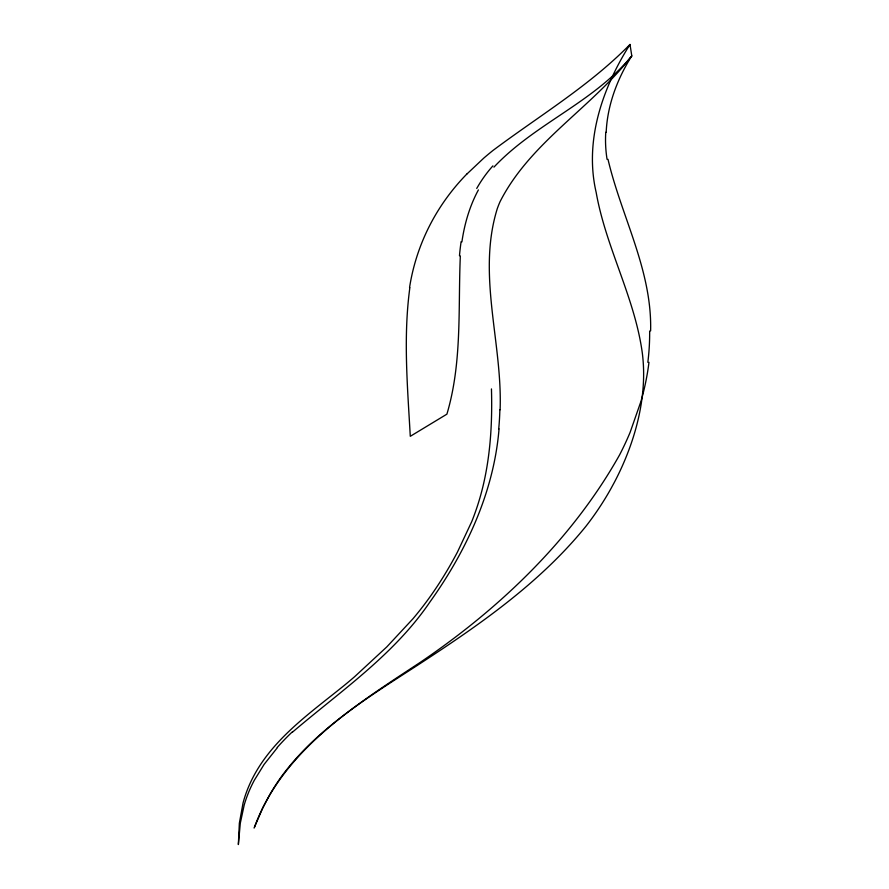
<?xml version="1.0" encoding="UTF-8"?>
<svg xmlns="http://www.w3.org/2000/svg" width="889" height="889" viewBox="0 0 889 889"><rect width="100%" height="100%" fill="white"/><g stroke="black" fill="none" stroke-linecap="round" stroke-linejoin="round"><path stroke-width="1.33" d="M500.107 409.796C502.541 342.765 476.771 274.501 497.295 208.615A142.051 119.637 43.6 0 1 500.063 201.647C530.311 142.162 591.652 107.88 631.79 55.885L630.001 44.45C589.263 86.011 539.156 115.859 492.917 150.508A362.856 322.729 17.8 0 0 483.827 158.064L467.092 173.844M606.176 132.317C607.365 105.091 617.333 78.788 631.79 55.885C593.63 102.468 534.589 123.738 493.94 167.143M460.324 255.976C458.057 308.905 462.236 362.59 446.9 414.152L410.285 436.31C407.529 386.882 403.139 336.931 409.862 287.636M499.04 428.931C493.862 491.939 466.336 551.091 429.932 601.986C393.905 655.015 340.42 691.22 292.448 732.18M461.902 241.908C464.503 223.839 469.681 206.004 478.404 189.902M254.098 828.07L262.877 807.679L269.789 794.666A262.211 233.218 17.8 0 1 281.935 775.908C316.973 728.491 368.179 697.232 416.874 665.683C478.193 625.778 539.756 583.417 586.14 526.021A366.357 325.841 17.8 0 0 611.032 488.472L614.555 481.971A352.477 313.506 17.8 0 0 629.523 448.212C638.013 424.975 643.347 400.428 643.625 375.636A207.104 184.201 17.8 0 0 642.403 353.7C634.99 297.871 605.954 247.864 596.197 192.557C584.14 140.806 602.431 88.011 630.001 44.45M254.454 827.17C282.624 750.449 355.022 705.333 419.997 662.527C499.807 608.476 572.194 539.39 619.633 454.812A296.181 259.377 -35.4 0 0 630.123 432.343L640.902 401.55A270.889 237.641 -35 0 0 648.97 362.312M277.446 747.593L264.122 764.384L254.298 780.286A157.186 144.374 22.1 0 0 248.598 792.355L246.686 797.333A141.751 130.172 20.3 0 0 244.219 804.934L240.297 823.203L238.363 844.55L239.352 823.214L243.064 802.923A154.419 137.351 17.8 0 1 248.476 787.043C267.211 742.371 308.639 714.312 344.921 684.874A587.918 522.91 17.8 0 0 354.555 676.762L386.815 646.892L412.885 618.844A420.13 373.669 17.8 0 0 433.343 592.085L435.743 588.551A456.502 406.017 17.8 0 0 444.744 574.483L446.889 570.927A534.5 475.393 17.8 0 0 457.424 552.125L471.737 521.643A325.285 289.314 17.8 0 0 484.094 481.482C490.784 451.145 492.339 419.897 491.45 388.926M607.998 159.32C621.411 216.649 652.17 270.356 650.615 330.908M499.862 409.796A306.383 287.603 -13.4 0 1 498.718 428.92M277.268 747.438A276.757 255.743 34.3 0 1 292.225 731.958M607.065 159.342A195.247 152.297 10.7 0 1 605.765 132.272M649.648 331.041A262.333 228.729 -37 0 1 647.837 362.323M459.48 255.776A256.965 220.839 54.1 0 1 461.113 241.675M476.726 188.446A169.321 135.861 68.7 0 1 492.895 165.876M409.551 287.569A259.588 230.884 17.8 0 1 467.047 173.811"/></g></svg>
